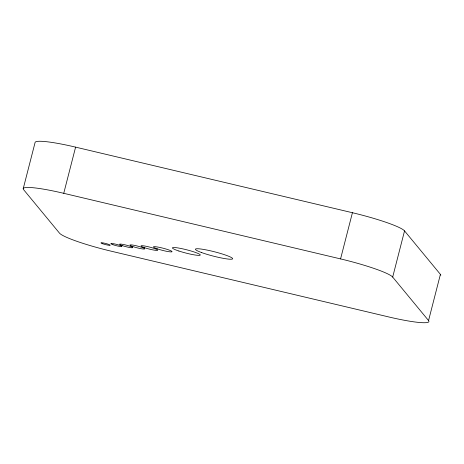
<?xml version="1.0" encoding="UTF-8"?>
<svg xmlns="http://www.w3.org/2000/svg" width="464" height="464" viewBox="0 0 464 464"><rect width="100%" height="100%" fill="white"/><g stroke="black" fill="none" stroke-linecap="round" stroke-linejoin="round"><path stroke-width="0.7" d="M23.2 188.778L35.061 142.593A48.012 5.603 14.4 0 1 75.603 147.134L352.425 212.721A48.012 5.603 14.4 0 1 404.538 230.898L440.411 274.369A48.012 5.603 14.4 0 1 440.8 275.222M440.411 274.369L428.556 320.554A48.012 5.603 14.4 0 1 388.397 316.866L111.575 251.279A48.012 5.603 14.4 0 1 59.462 233.102L23.589 189.631A48.012 5.603 14.4 0 1 63.742 193.314L75.603 147.134M428.556 320.554L392.683 277.083A48.012 5.603 14.4 0 0 340.564 258.906L352.425 212.721M392.683 277.083L404.538 230.898M63.742 193.314L340.564 258.906M102.759 243.774A4.802 0.563 14.4 0 0 110.212 245.276A4.802 0.563 14.4 0 0 103.826 243.049A4.802 0.563 14.4 0 0 102.759 243.774M112.949 244.708A5.759 0.673 14.4 0 0 121.893 246.512A5.759 0.673 14.4 0 0 114.231 243.844A5.759 0.673 14.4 0 0 112.949 244.708M122.136 245.555A6.757 0.789 14.4 0 0 132.629 247.672A6.757 0.789 14.4 0 0 123.644 244.534A6.757 0.789 14.4 0 0 122.136 245.555M132.774 246.529A7.679 0.899 14.4 0 0 144.693 248.936A7.679 0.899 14.4 0 0 134.479 245.375A7.679 0.899 14.4 0 0 132.774 246.529M144.229 247.579A8.642 1.009 14.4 0 0 157.638 250.287A8.642 1.009 14.4 0 0 146.148 246.28A8.642 1.009 14.4 0 0 144.229 247.579M157.081 248.762A9.605 1.119 14.4 0 0 171.982 251.766A9.605 1.119 14.4 0 0 159.216 247.318A9.605 1.119 14.4 0 0 157.081 248.762M178.878 251.018A14.401 1.682 14.4 0 0 200.291 255.043A14.401 1.682 14.4 0 0 179.87 248.269A14.401 1.682 14.4 0 0 178.878 251.018M201.376 252.474A19.204 2.239 14.4 0 0 232.186 259.098A19.204 2.239 14.4 0 0 208.58 250.392A19.204 2.239 14.4 0 0 201.376 252.474"/></g></svg>
